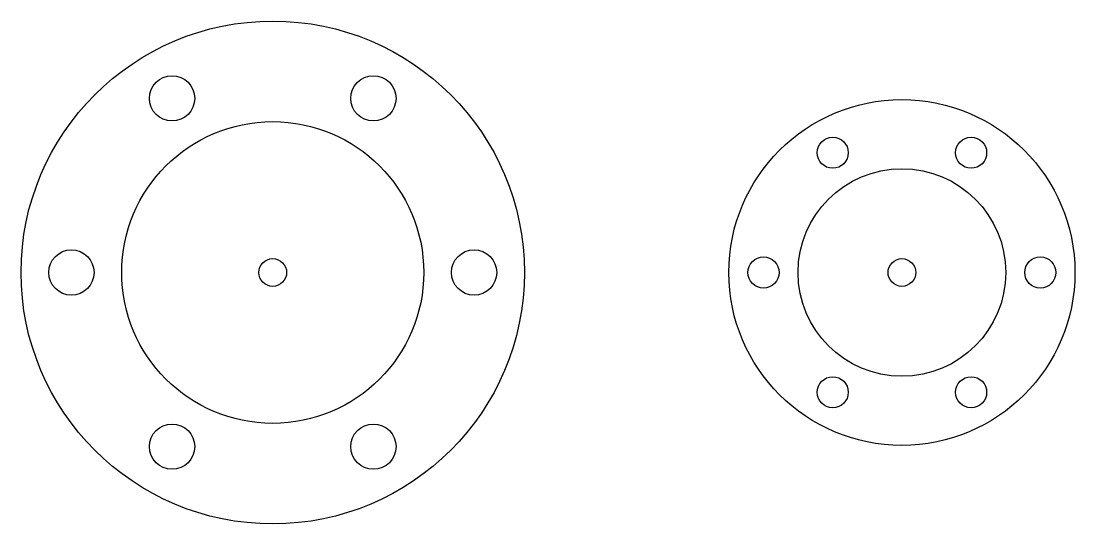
# Model space of a CAD drawing. Header units: millimetres. Extents: x -27 to 87, y -27 to 27.
import ezdxf

# ---------------------------------------------------------------- set-up
doc = ezdxf.new("R2010")
doc.units = ezdxf.units.MM
doc.layers.add('CUT_INNER', color=6, linetype='Continuous')
doc.layers.add('CUT_OUTER', color=1, linetype='Continuous')

msp = doc.modelspace()

# ---------------------------------------------------------------- linework, layer by layer
at = {"layer": 'CUT_INNER'}
for centre, radius in [((-10.88, 18.84), 2.45), ((10.88, 18.84), 2.45), ((0, 0), 16.32), ((60.52, 12.96), 1.68), ((75.48, 12.96), 1.68), ((68, 0), 11.22), ((-21.76, 0), 2.45), ((21.76, 0), 2.45), ((0, 0), 1.5), ((53.04, 0), 1.68), ((68, 0), 1.5), ((82.96, 0), 1.68), ((60.52, -12.96), 1.68), ((75.48, -12.96), 1.68), ((-10.88, -18.84), 2.45), ((10.88, -18.84), 2.45)]:
    msp.add_circle(centre, radius, dxfattribs=at)
at = {"layer": 'CUT_OUTER'}
for centre, radius in [((0, 0), 27.2), ((68, 0), 18.7)]:
    msp.add_circle(centre, radius, dxfattribs=at)

doc.saveas('drawing.dxf')
